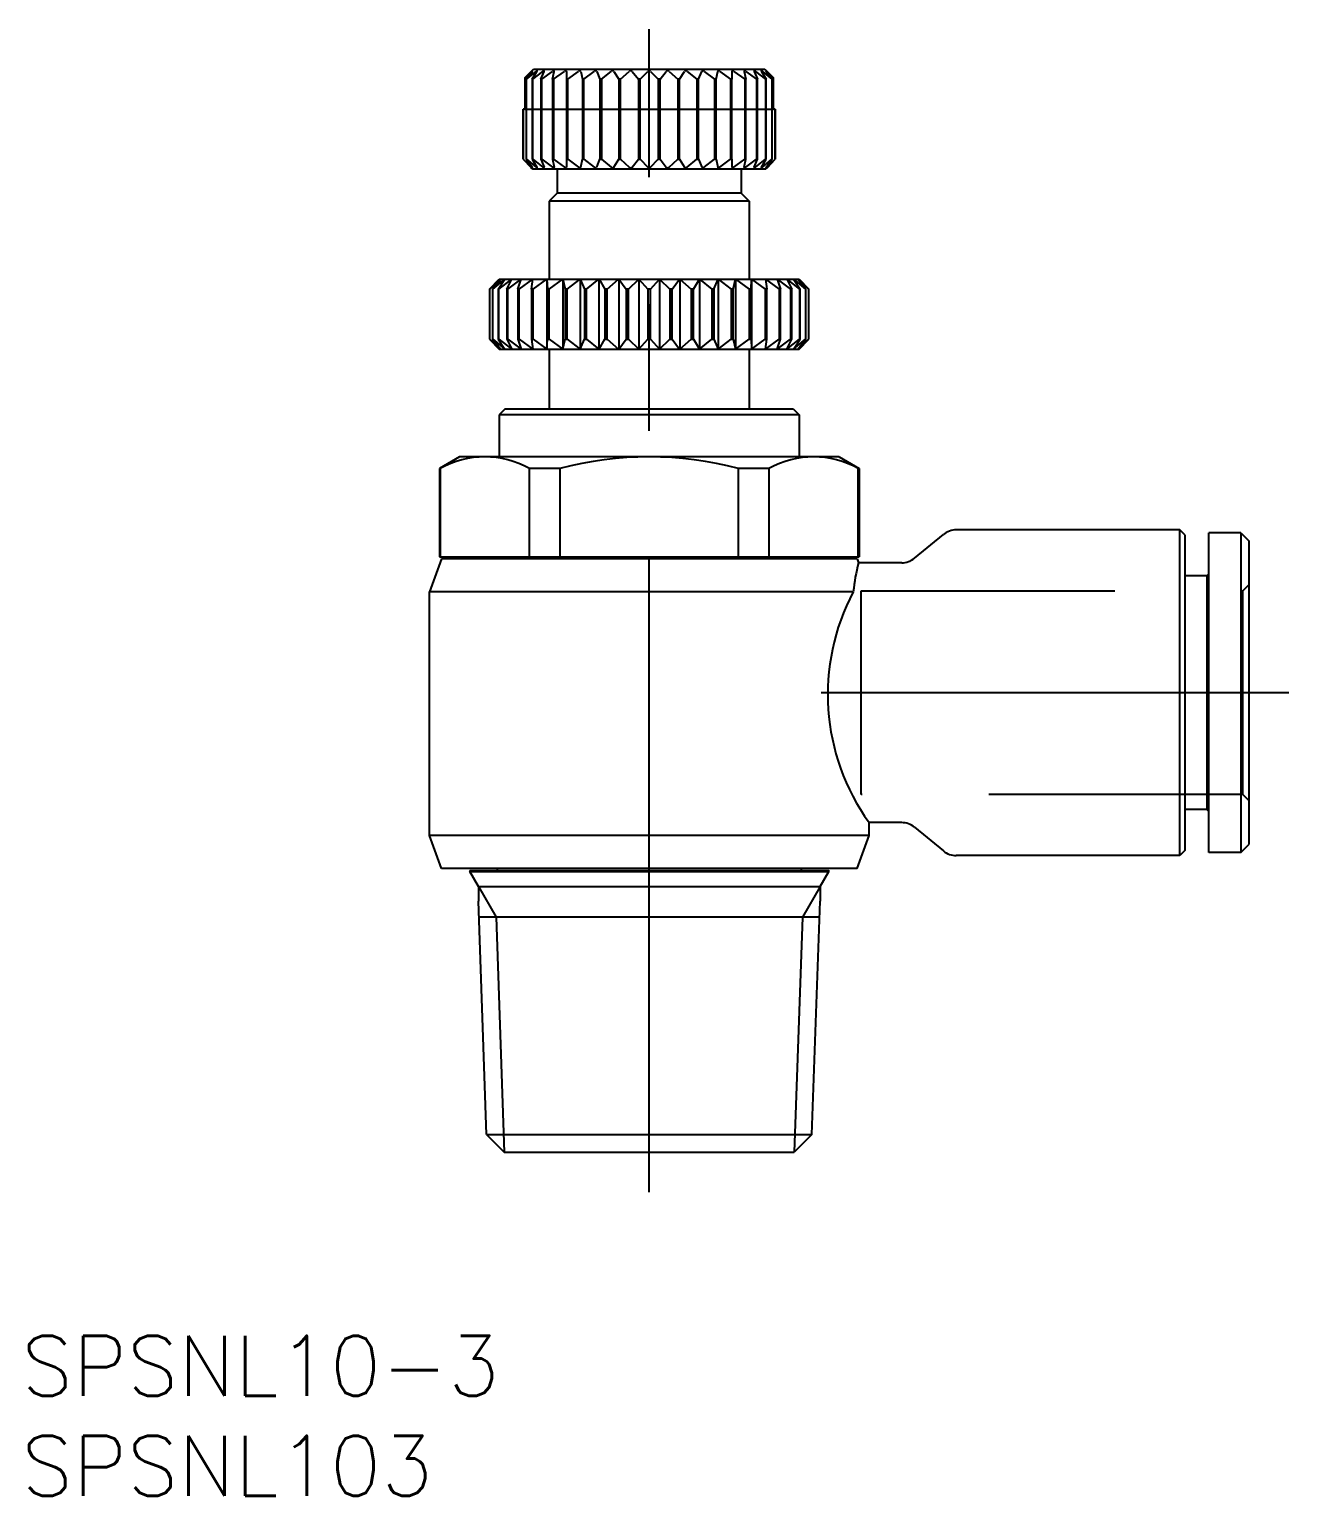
# Model space of a CAD drawing. Extents: x -94 to 11, y -40 to 33.
# Drawn here: x -94.2 to -31.2, y -40.2 to 33.2 of the extents above; entities that cross this region are included whole.
import ezdxf

# ---------------------------------------------------------------- set-up
doc = ezdxf.new("R2010")
doc.units = 0
doc.linetypes.add('CENTER', pattern=[50.8, 31.75, -6.35, 6.35, -6.35])
doc.linetypes.add('DASHED', pattern=[19.05, 12.7, -6.35])
doc.layers.get('0').update_dxf_attribs({"linetype": 'CONTINUOUS'})
doc.layers.add('CENTER', color=1, linetype='CENTER')
doc.styles.get("Standard").update_dxf_attribs({"font": 'txt.shx', "height": 3, "bigfont": 'bigfont.shx'})

# ---------------------------------------------------------------- blocks, each defined once
blk = doc.blocks.new('*U2')
at = {"color": 7, "linetype": 'CONTINUOUS'}
blk.add_text('SPSNL103', height=3, dxfattribs=at).set_placement((-94.575, -40.185))
blk = doc.blocks.new('*U3')
at = {"color": 7, "linetype": 'CONTINUOUS'}
blk.add_text('SPSNL10-3', height=3, dxfattribs=at).set_placement((-94.575, -35.185))

msp = doc.modelspace()

# ---------------------------------------------------------------- linework, layer by layer
at = {"color": 7, "linetype": 'CONTINUOUS'}
for p, q in [((-69.394, 30.775), (-69.039, 31.096)), ((-69.393, 30.774), (-68.965, 31.2)), ((-69.333, 30.701), (-69.018, 31.096)), ((-69.311, 30.701), (-68.833, 31.096)), ((-69.033, 30.7), (-68.789, 31.096)), ((-68.998, 30.701), (-68.487, 31.096)), ((-68.965, 31.2), (-57.377, 31.2)), ((-68.589, 30.7), (-68.423, 31.096)), ((-68.541, 30.701), (-68.011, 31.097)), ((-68.011, 30.7), (-67.927, 31.095)), ((-67.952, 30.701), (-67.415, 31.097)), ((-67.314, 31.095), (-67.314, 30.7)), ((-67.245, 30.701), (-66.715, 31.097)), ((-66.599, 31.095), (-66.515, 30.7)), ((-66.438, 30.701), (-65.927, 31.096)), ((-65.799, 31.096), (-65.634, 30.7)), ((-65.55, 30.701), (-65.072, 31.096)), ((-64.935, 31.096), (-64.692, 30.7)), ((-64.604, 30.701), (-64.17, 31.096)), ((-64.028, 31.096), (-63.713, 30.701)), ((-63.623, 30.701), (-63.243, 31.096)), ((-63.1, 31.096), (-62.72, 30.701)), ((-62.63, 30.701), (-62.315, 31.096)), ((-62.173, 31.096), (-61.739, 30.701)), ((-61.651, 30.7), (-61.407, 31.096)), ((-61.271, 31.096), (-60.793, 30.701)), ((-60.709, 30.7), (-60.543, 31.096)), ((-60.416, 31.096), (-59.905, 30.701)), ((-59.828, 30.7), (-59.744, 31.095)), ((-59.628, 31.097), (-59.098, 30.701)), ((-59.029, 31.095), (-59.029, 30.7)), ((-58.928, 31.097), (-58.391, 30.701)), ((-58.416, 31.095), (-58.332, 30.7)), ((-58.332, 31.097), (-57.802, 30.701)), ((-57.92, 31.096), (-57.754, 30.7)), ((-57.855, 31.096), (-57.345, 30.701)), ((-57.553, 31.096), (-57.31, 30.7)), ((-57.509, 31.096), (-57.031, 30.701)), ((-57.377, 31.2), (-56.949, 30.774)), ((-57.325, 31.096), (-57.01, 30.701)), ((-57.303, 31.096), (-56.949, 30.775)), ((-69.393, 30.774), (-69.393, 29.2)), ((-69.311, 30.7), (-69.332, 30.7)), ((-69.332, 30.7), (-69.332, 26.7)), ((-69.311, 26.7), (-69.311, 30.7)), ((-68.997, 30.7), (-69.032, 30.7)), ((-69.032, 30.7), (-69.032, 26.7)), ((-68.997, 26.7), (-68.997, 30.7)), ((-68.54, 30.7), (-68.588, 30.7)), ((-68.588, 30.7), (-68.588, 26.7)), ((-68.54, 26.7), (-68.54, 30.7)), ((-67.951, 30.7), (-68.011, 30.7)), ((-68.011, 30.7), (-68.011, 26.7)), ((-67.951, 26.7), (-67.951, 30.7)), ((-67.244, 30.7), (-67.314, 30.7)), ((-67.314, 30.7), (-67.314, 26.7)), ((-67.244, 26.7), (-67.244, 30.7)), ((-66.437, 30.7), (-66.515, 30.7)), ((-66.515, 30.7), (-66.515, 26.7)), ((-66.437, 26.7), (-66.437, 30.7)), ((-65.549, 30.7), (-65.634, 30.7)), ((-65.634, 30.7), (-65.634, 26.7)), ((-65.549, 26.7), (-65.549, 30.7)), ((-64.603, 30.7), (-64.693, 30.7)), ((-64.693, 30.7), (-64.693, 26.7)), ((-64.603, 26.7), (-64.603, 30.7)), ((-63.622, 30.7), (-63.713, 30.7)), ((-63.713, 30.7), (-63.713, 26.7)), ((-63.622, 26.7), (-63.622, 30.7)), ((-62.629, 30.7), (-62.721, 30.7)), ((-62.721, 30.7), (-62.721, 26.7)), ((-62.629, 26.7), (-62.629, 30.7)), ((-61.65, 30.7), (-61.74, 30.7)), ((-61.74, 30.7), (-61.74, 26.7)), ((-61.65, 26.7), (-61.65, 30.7)), ((-60.708, 30.7), (-60.793, 30.7)), ((-60.793, 30.7), (-60.793, 26.7)), ((-60.708, 26.7), (-60.708, 30.7)), ((-59.827, 30.7), (-59.906, 30.7)), ((-59.906, 30.7), (-59.906, 26.7)), ((-59.827, 26.7), (-59.827, 30.7)), ((-59.029, 30.7), (-59.099, 30.7)), ((-59.099, 30.7), (-59.099, 26.7)), ((-59.029, 26.7), (-59.029, 30.7)), ((-58.332, 30.7), (-58.392, 30.7)), ((-58.392, 30.7), (-58.392, 26.7)), ((-58.332, 26.7), (-58.332, 30.7)), ((-57.754, 30.7), (-57.803, 30.7)), ((-57.803, 30.7), (-57.803, 26.7)), ((-57.754, 26.7), (-57.754, 30.7)), ((-57.31, 30.7), (-57.346, 30.7)), ((-57.346, 30.7), (-57.346, 26.7)), ((-57.31, 26.7), (-57.31, 30.7)), ((-57.011, 30.7), (-57.032, 30.7)), ((-57.032, 30.7), (-57.032, 26.7)), ((-57.011, 26.7), (-57.011, 30.7)), ((-56.949, 29.2), (-56.949, 30.774)), ((-69.48, 29.2), (-69.48, 26.7)), ((-69.48, 29.2), (-69.473, 29.2)), ((-69.473, 26.7), (-69.473, 29.2)), ((-69.393, 29.2), (-69.473, 29.2)), ((-56.87, 29.2), (-56.949, 29.2)), ((-56.87, 29.2), (-56.87, 26.7)), ((-56.87, 29.2), (-56.862, 29.2)), ((-56.862, 26.7), (-56.862, 29.2)), ((-69.481, 26.699), (-69.102, 26.304)), ((-69.48, 26.7), (-69.473, 26.7)), ((-69.474, 26.699), (-69.04, 26.304)), ((-69.333, 26.699), (-69.018, 26.304)), ((-69.332, 26.7), (-69.311, 26.7)), ((-69.311, 26.699), (-68.833, 26.304)), ((-69.033, 26.7), (-68.789, 26.304)), ((-69.032, 26.7), (-68.997, 26.7)), ((-68.998, 26.699), (-68.487, 26.304)), ((-68.589, 26.7), (-68.423, 26.304)), ((-68.588, 26.7), (-68.54, 26.7)), ((-68.541, 26.699), (-68.011, 26.303)), ((-68.011, 26.7), (-67.951, 26.7)), ((-68.011, 26.7), (-67.927, 26.305)), ((-67.952, 26.699), (-67.415, 26.303)), ((-67.314, 26.7), (-67.244, 26.7)), ((-67.314, 26.7), (-67.314, 26.305)), ((-67.245, 26.699), (-66.715, 26.303)), ((-66.599, 26.305), (-66.515, 26.7)), ((-66.515, 26.7), (-66.437, 26.7)), ((-66.438, 26.699), (-65.927, 26.304)), ((-65.799, 26.304), (-65.634, 26.7)), ((-65.634, 26.7), (-65.549, 26.7)), ((-65.55, 26.699), (-65.072, 26.304)), ((-64.935, 26.304), (-64.692, 26.7)), ((-64.693, 26.7), (-64.603, 26.7)), ((-64.604, 26.699), (-64.17, 26.304)), ((-64.028, 26.304), (-63.713, 26.699)), ((-63.713, 26.7), (-63.622, 26.7)), ((-63.623, 26.699), (-63.243, 26.304)), ((-63.1, 26.304), (-62.72, 26.699)), ((-62.721, 26.7), (-62.629, 26.7)), ((-62.63, 26.699), (-62.315, 26.304)), ((-62.173, 26.304), (-61.739, 26.699)), ((-61.74, 26.7), (-61.65, 26.7)), ((-61.651, 26.7), (-61.407, 26.304)), ((-61.271, 26.304), (-60.793, 26.699)), ((-60.793, 26.7), (-60.708, 26.7)), ((-60.709, 26.7), (-60.543, 26.304)), ((-60.416, 26.304), (-59.905, 26.699)), ((-59.906, 26.7), (-59.827, 26.7)), ((-59.828, 26.7), (-59.744, 26.305)), ((-59.628, 26.303), (-59.098, 26.699)), ((-59.099, 26.7), (-59.029, 26.7)), ((-59.029, 26.7), (-59.029, 26.305)), ((-58.928, 26.303), (-58.391, 26.699)), ((-58.416, 26.305), (-58.332, 26.7)), ((-58.392, 26.7), (-58.332, 26.7)), ((-58.332, 26.303), (-57.802, 26.699)), ((-57.92, 26.304), (-57.754, 26.7)), ((-57.855, 26.304), (-57.345, 26.699)), ((-57.803, 26.7), (-57.754, 26.7)), ((-57.553, 26.304), (-57.31, 26.7)), ((-57.509, 26.304), (-57.031, 26.699)), ((-57.346, 26.7), (-57.31, 26.7)), ((-57.325, 26.304), (-57.01, 26.699)), ((-57.303, 26.304), (-56.869, 26.699)), ((-57.242, 26.305), (-56.862, 26.699)), ((-57.032, 26.7), (-57.011, 26.7)), ((-56.87, 26.7), (-56.862, 26.7)), ((-69.102, 26.304), (-69.071, 26.275)), ((-68.996, 26.2), (-69.071, 26.275)), ((-57.346, 26.2), (-68.996, 26.2)), ((-67.771, 26.2), (-67.771, 25)), ((-58.571, 26.2), (-58.571, 25)), ((-57.346, 26.2), (-57.271, 26.275)), ((-57.271, 26.275), (-57.242, 26.305)), ((-67.771, 25), (-68.171, 24.6)), ((-58.571, 25), (-67.771, 25)), ((-58.571, 25), (-58.171, 24.6)), ((-58.171, 24.6), (-68.171, 24.6)), ((-68.171, 24.6), (-68.171, 20.7)), ((-58.171, 24.6), (-58.171, 20.7)), ((-71.158, 20.201), (-70.673, 20.701)), ((-71.149, 20.201), (-70.603, 20.701)), ((-71.017, 20.201), (-70.603, 20.701)), ((-70.993, 20.201), (-70.394, 20.701)), ((-70.731, 20.201), (-70.394, 20.701)), ((-70.69, 20.201), (-70.052, 20.702)), ((-70.674, 20.7), (-55.669, 20.7)), ((-70.303, 20.2), (-70.051, 20.701)), ((-70.247, 20.201), (-69.581, 20.702)), ((-69.743, 20.2), (-69.58, 20.7)), ((-69.673, 20.201), (-68.99, 20.702)), ((-69.06, 20.2), (-68.99, 20.7)), ((-68.977, 20.201), (-68.292, 20.702)), ((-68.29, 20.7), (-68.29, 17.2)), ((-68.29, 20.7), (-68.267, 20.2)), ((-68.174, 20.201), (-67.498, 20.702)), ((-67.496, 20.7), (-67.496, 17.2)), ((-67.496, 20.7), (-67.379, 20.2)), ((-67.277, 20.201), (-66.623, 20.702)), ((-66.622, 20.7), (-66.622, 17.2)), ((-66.621, 20.7), (-66.413, 20.2)), ((-66.304, 20.201), (-65.684, 20.702)), ((-65.683, 20.7), (-65.683, 17.2)), ((-65.682, 20.701), (-65.387, 20.201)), ((-65.272, 20.201), (-64.699, 20.701)), ((-64.697, 20.7), (-64.697, 17.2)), ((-64.696, 20.701), (-64.32, 20.201)), ((-64.202, 20.201), (-63.684, 20.701)), ((-63.683, 20.7), (-63.683, 17.2)), ((-63.682, 20.701), (-63.231, 20.201)), ((-63.112, 20.201), (-62.661, 20.701)), ((-62.66, 20.7), (-62.66, 17.2)), ((-62.658, 20.701), (-62.141, 20.201)), ((-62.023, 20.201), (-61.647, 20.701)), ((-61.645, 20.7), (-61.645, 17.2)), ((-61.644, 20.701), (-61.07, 20.201)), ((-60.955, 20.201), (-60.661, 20.701)), ((-60.66, 20.7), (-60.66, 17.2)), ((-60.659, 20.702), (-60.039, 20.201)), ((-59.929, 20.2), (-59.722, 20.7)), ((-59.721, 20.7), (-59.721, 17.2)), ((-59.72, 20.702), (-59.066, 20.201)), ((-58.963, 20.2), (-58.847, 20.7)), ((-58.846, 20.7), (-58.846, 17.2)), ((-58.845, 20.702), (-58.169, 20.201)), ((-58.076, 20.2), (-58.052, 20.7)), ((-58.052, 20.7), (-58.052, 17.2)), ((-58.051, 20.702), (-57.365, 20.201)), ((-57.353, 20.7), (-57.283, 20.2)), ((-57.352, 20.702), (-56.67, 20.201)), ((-56.762, 20.702), (-56.095, 20.201)), ((-56.762, 20.7), (-56.6, 20.2)), ((-56.291, 20.702), (-55.653, 20.201)), ((-56.291, 20.701), (-56.04, 20.2)), ((-55.948, 20.701), (-55.35, 20.201)), ((-55.948, 20.701), (-55.612, 20.201)), ((-55.74, 20.701), (-55.193, 20.201)), ((-55.74, 20.701), (-55.325, 20.201)), ((-55.67, 20.701), (-55.185, 20.201)), ((-71.157, 20.2), (-71.157, 17.7)), ((-71.148, 20.2), (-71.157, 20.2)), ((-71.148, 17.7), (-71.148, 20.2)), ((-71.016, 20.2), (-71.016, 17.7)), ((-70.991, 20.2), (-71.016, 20.2)), ((-70.991, 17.7), (-70.991, 20.2)), ((-70.73, 20.2), (-70.73, 17.7)), ((-70.689, 20.2), (-70.73, 20.2)), ((-70.689, 17.7), (-70.689, 20.2)), ((-70.302, 20.2), (-70.302, 17.7)), ((-70.246, 20.2), (-70.302, 20.2)), ((-70.246, 17.7), (-70.246, 20.2)), ((-69.742, 20.2), (-69.742, 17.7)), ((-69.672, 20.2), (-69.742, 20.2)), ((-69.672, 17.7), (-69.672, 20.2)), ((-69.059, 20.2), (-69.059, 17.7)), ((-68.976, 20.2), (-69.059, 20.2)), ((-68.976, 17.7), (-68.976, 20.2)), ((-68.267, 20.2), (-68.267, 17.7)), ((-68.173, 20.2), (-68.267, 20.2)), ((-68.173, 17.7), (-68.173, 20.2)), ((-67.38, 20.2), (-67.38, 17.7)), ((-67.276, 20.2), (-67.38, 20.2)), ((-67.276, 17.7), (-67.276, 20.2)), ((-66.414, 20.2), (-66.414, 17.7)), ((-66.303, 20.2), (-66.414, 20.2)), ((-66.303, 17.7), (-66.303, 20.2)), ((-65.388, 20.2), (-65.388, 17.7)), ((-65.271, 20.2), (-65.388, 20.2)), ((-65.271, 17.7), (-65.271, 20.2)), ((-64.2, 20.2), (-64.321, 20.2)), ((-64.321, 20.2), (-64.321, 17.7)), ((-64.2, 17.7), (-64.2, 20.2)), ((-63.232, 20.2), (-63.232, 17.7)), ((-63.111, 20.2), (-63.232, 20.2)), ((-63.111, 17.7), (-63.111, 20.2)), ((-62.142, 20.2), (-62.142, 17.7)), ((-62.022, 20.2), (-62.142, 20.2)), ((-62.022, 17.7), (-62.022, 20.2)), ((-61.072, 20.2), (-61.072, 17.7)), ((-60.954, 20.2), (-61.072, 20.2)), ((-60.954, 17.7), (-60.954, 20.2)), ((-60.04, 20.2), (-60.04, 17.7)), ((-59.928, 20.2), (-60.04, 20.2)), ((-59.928, 17.7), (-59.928, 20.2)), ((-59.067, 20.2), (-59.067, 17.7)), ((-58.963, 20.2), (-59.067, 20.2)), ((-58.963, 17.7), (-58.963, 20.2)), ((-58.17, 20.2), (-58.17, 17.7)), ((-58.076, 20.2), (-58.17, 20.2)), ((-58.076, 17.7), (-58.076, 20.2)), ((-57.366, 20.2), (-57.366, 17.7)), ((-57.283, 20.2), (-57.366, 20.2)), ((-57.283, 17.7), (-57.283, 20.2)), ((-56.671, 20.2), (-56.671, 17.7)), ((-56.601, 20.2), (-56.671, 20.2)), ((-56.601, 17.7), (-56.601, 20.2)), ((-56.096, 20.2), (-56.096, 17.7)), ((-56.04, 20.2), (-56.096, 20.2)), ((-56.04, 17.7), (-56.04, 20.2)), ((-55.654, 20.2), (-55.654, 17.7)), ((-55.613, 20.2), (-55.654, 20.2)), ((-55.613, 17.7), (-55.613, 20.2)), ((-55.351, 20.2), (-55.351, 17.7)), ((-55.327, 20.2), (-55.351, 20.2)), ((-55.327, 17.7), (-55.327, 20.2)), ((-55.194, 20.2), (-55.194, 17.7)), ((-55.186, 20.2), (-55.194, 20.2)), ((-55.186, 17.7), (-55.186, 20.2)), ((-71.158, 17.699), (-70.673, 17.199)), ((-71.157, 17.7), (-71.148, 17.7)), ((-71.149, 17.699), (-70.603, 17.199)), ((-71.017, 17.699), (-70.603, 17.199)), ((-71.016, 17.7), (-70.991, 17.7)), ((-70.993, 17.699), (-70.394, 17.199)), ((-70.731, 17.699), (-70.394, 17.199)), ((-70.73, 17.7), (-70.689, 17.7)), ((-70.69, 17.699), (-70.052, 17.198)), ((-70.303, 17.7), (-70.051, 17.199)), ((-70.302, 17.7), (-70.246, 17.7)), ((-70.247, 17.699), (-69.581, 17.198)), ((-69.743, 17.7), (-69.58, 17.2)), ((-69.742, 17.7), (-69.672, 17.7)), ((-69.673, 17.699), (-68.99, 17.198)), ((-69.06, 17.7), (-68.99, 17.2)), ((-69.059, 17.7), (-68.976, 17.7)), ((-68.977, 17.699), (-68.292, 17.198)), ((-68.29, 17.2), (-68.267, 17.7)), ((-68.267, 17.7), (-68.173, 17.7)), ((-68.174, 17.699), (-67.498, 17.198)), ((-67.496, 17.2), (-67.379, 17.7)), ((-67.38, 17.7), (-67.276, 17.7)), ((-67.277, 17.699), (-66.623, 17.198)), ((-66.621, 17.2), (-66.413, 17.7)), ((-66.414, 17.7), (-66.303, 17.7)), ((-66.304, 17.699), (-65.684, 17.198)), ((-65.682, 17.199), (-65.387, 17.699)), ((-65.388, 17.7), (-65.271, 17.7)), ((-65.272, 17.699), (-64.699, 17.199)), ((-64.696, 17.199), (-64.32, 17.699)), ((-64.321, 17.7), (-64.2, 17.7)), ((-64.202, 17.699), (-63.684, 17.199)), ((-63.682, 17.199), (-63.231, 17.699)), ((-63.232, 17.7), (-63.111, 17.7)), ((-63.112, 17.699), (-62.661, 17.199)), ((-62.658, 17.199), (-62.141, 17.699)), ((-62.142, 17.7), (-62.022, 17.7)), ((-62.023, 17.699), (-61.647, 17.199)), ((-61.644, 17.199), (-61.07, 17.699)), ((-61.072, 17.7), (-60.954, 17.7)), ((-60.955, 17.699), (-60.661, 17.199)), ((-60.659, 17.198), (-60.039, 17.699)), ((-60.04, 17.7), (-59.928, 17.7)), ((-59.929, 17.7), (-59.722, 17.2)), ((-59.72, 17.198), (-59.066, 17.699)), ((-59.067, 17.7), (-58.963, 17.7)), ((-58.963, 17.7), (-58.847, 17.2)), ((-58.845, 17.198), (-58.169, 17.699)), ((-58.17, 17.7), (-58.076, 17.7)), ((-58.076, 17.7), (-58.052, 17.2)), ((-58.051, 17.198), (-57.365, 17.699)), ((-57.366, 17.7), (-57.283, 17.7)), ((-57.353, 17.2), (-57.283, 17.7)), ((-57.352, 17.198), (-56.67, 17.699)), ((-56.762, 17.2), (-56.6, 17.7)), ((-56.762, 17.198), (-56.095, 17.699)), ((-56.671, 17.7), (-56.601, 17.7)), ((-56.291, 17.199), (-56.04, 17.7)), ((-56.291, 17.198), (-55.653, 17.699)), ((-56.096, 17.7), (-56.04, 17.7)), ((-55.948, 17.199), (-55.35, 17.699)), ((-55.948, 17.199), (-55.612, 17.699)), ((-55.74, 17.199), (-55.193, 17.699)), ((-55.74, 17.199), (-55.325, 17.699)), ((-55.67, 17.199), (-55.185, 17.699)), ((-55.654, 17.7), (-55.613, 17.7)), ((-55.351, 17.7), (-55.327, 17.7)), ((-55.194, 17.7), (-55.186, 17.7)), ((-70.674, 17.198), (-55.669, 17.198)), ((-68.171, 17.2), (-68.171, 14.2)), ((-58.171, 17.2), (-58.171, 14.2)), ((-70.371, 14.2), (-70.671, 13.9)), ((-70.371, 14.2), (-55.971, 14.2)), ((-55.971, 14.2), (-55.671, 13.9)), ((-55.671, 13.9), (-70.671, 13.9)), ((-70.671, 13.9), (-70.671, 11.8)), ((-55.671, 13.9), (-55.671, 11.8)), ((-72.671, 11.8), (-73.671, 11.223)), ((-71.399, 11.8), (-72.671, 11.8)), ((-63.171, 11.8), (-71.399, 11.8)), ((-54.944, 11.8), (-63.171, 11.8)), ((-53.671, 11.8), (-54.944, 11.8)), ((-53.671, 11.8), (-52.671, 11.223)), ((-73.671, 11.223), (-73.671, 6.8)), ((-73.635, 11.223), (-73.671, 11.223)), ((-73.635, 11.223), (-73.635, 6.8)), ((-69.163, 6.8), (-69.163, 11.223)), ((-67.643, 11.223), (-69.163, 11.223)), ((-67.643, 11.223), (-67.643, 6.8)), ((-58.699, 6.8), (-58.699, 11.223)), ((-57.18, 11.223), (-58.699, 11.223)), ((-57.18, 11.223), (-57.18, 6.8)), ((-52.708, 6.8), (-52.708, 11.223)), ((-52.671, 11.223), (-52.708, 11.223)), ((-52.671, 11.223), (-52.671, 6.8)), ((-36.621, 8.15), (-47.812, 8.15)), ((-36.621, -8.15), (-36.621, 8.15)), ((-36.371, 7.9), (-36.621, 8.15)), ((-49.894, 6.729), (-48.448, 7.921)), ((-36.371, 7.9), (-36.371, -7.9)), ((-35.171, -8), (-35.171, 8)), ((-33.571, 8), (-35.171, 8)), ((-33.571, 8), (-33.571, -8)), ((-33.571, 8), (-33.171, 7.6)), ((-33.171, 7.6), (-33.171, -7.6)), ((-73.571, 6.7), (-74.171, 5.052)), ((-73.671, 6.8), (-73.635, 6.8)), ((-73.635, 6.8), (-69.163, 6.8)), ((-52.771, 6.7), (-73.571, 6.7)), ((-70.771, 6.8), (-70.771, 6.7)), ((-69.163, 6.8), (-67.643, 6.8)), ((-67.643, 6.8), (-58.699, 6.8)), ((-58.699, 6.8), (-57.18, 6.8)), ((-57.18, 6.8), (-52.708, 6.8)), ((-55.571, 6.8), (-55.571, 6.7)), ((-52.771, 6.7), (-52.699, 6.5)), ((-52.708, 6.8), (-52.671, 6.8)), ((-50.531, 6.5), (-52.699, 6.5)), ((-35.271, 5.85), (-35.171, 5.95)), ((-35.271, 5.85), (-36.371, 5.85)), ((-35.271, 5.85), (-35.271, -5.85)), ((-74.171, -7.152), (-74.171, 5.052)), ((-52.96, 5.052), (-74.171, 5.052)), ((-35.271, -5.85), (-36.371, -5.85)), ((-35.271, -5.85), (-35.171, -5.95)), ((-50.531, -6.5), (-52.171, -6.5)), ((-52.171, -7.152), (-52.171, -6.5)), ((-52.171, -7.152), (-74.171, -7.152)), ((-73.571, -8.8), (-74.171, -7.152)), ((-52.771, -8.8), (-52.171, -7.152)), ((-49.894, -6.729), (-48.448, -7.921)), ((-36.371, -7.9), (-36.621, -8.15)), ((-33.571, -8), (-35.171, -8)), ((-33.571, -8), (-33.171, -7.6)), ((-52.771, -8.8), (-73.571, -8.8)), ((-70.771, -8.8), (-70.771, -8.9)), ((-55.571, -8.8), (-55.571, -8.9)), ((-36.621, -8.15), (-47.812, -8.15)), ((-72.153, -8.9), (-54.19, -8.9)), ((-72.153, -8.9), (-72.153, -8.95)), ((-72.153, -8.95), (-54.19, -8.95)), ((-71.72, -9.7), (-72.153, -8.95)), ((-54.623, -9.7), (-54.19, -8.95)), ((-54.19, -8.9), (-54.19, -8.95)), ((-71.72, -9.7), (-54.623, -9.7)), ((-71.72, -9.7), (-71.72, -10.431)), ((-54.623, -9.7), (-54.623, -10.431)), ((-71.312, -22.113), (-71.72, -10.431)), ((-55.031, -22.113), (-54.623, -10.431)), ((-54.651, -11.231), (-71.688, -11.231)), ((-71.312, -22.113), (-55.031, -22.113)), ((-71.312, -22.113), (-70.425, -23)), ((-55.031, -22.113), (-55.918, -23)), ((-70.425, -23), (-55.918, -23))]:
    msp.add_line(p, q, dxfattribs=at)
at = {"color": 3, "linetype": 'DASHED'}
for p, q in [((-69.393, 29.2), (-56.949, 29.2)), ((-33.471, 5.1), (-33.171, 5.4)), ((-52.571, -5.1), (-52.571, 5.1)), ((-52.571, 5.1), (-33.471, 5.1)), ((-33.471, -5.1), (-33.471, 5.1)), ((-33.471, -5.1), (-52.571, -5.1)), ((-33.171, -5.4), (-33.471, -5.1))]:
    msp.add_line(p, q, dxfattribs=at)
at = {"color": 3, "linetype": 'CONTINUOUS'}
for p, q in [((-71.72, -9.7), (-70.836, -11.231)), ((-54.623, -9.7), (-55.507, -11.231)), ((-70.836, -11.231), (-70.425, -23)), ((-55.507, -11.231), (-55.918, -23))]:
    msp.add_line(p, q, dxfattribs=at)
at = {"color": 7, "linetype": 'CONTINUOUS'}
for centre, radius, start, end in [((-68.865, 30.899), 0.263, 121.0611, 131.60497), ((-69.071, 31.156), 0.0806, 311.61608, 335.77559), ((-68.999, 31.122), 0.003, 72.81795, 119.58642), ((-68.999, 31.124), 0.00167, 346.06719, 48.40089), ((-68.728, 30.975), 0.16, 111.70376, 130.79225), ((-68.83, 31.131), 0.0533, 319.07, 347.24835), ((-68.783, 31.114), 0.0106, 75.28896, 115.41052), ((-68.783, 31.12), 0.00569, 351.76073, 59.64778), ((-68.382, 30.957), 0.174, 106.01869, 127.03291), ((-68.428, 31.115), 0.01, 6.00215, 107.30412), ((-68.453, 31.114), 0.0351, 327.54964, 3.16471), ((-67.939, 31.021), 0.104, 92.38102, 133.4558), ((-67.946, 31.104), 0.0206, 333.82626, 83.90367), ((-67.331, 30.988), 0.137, 93.27505, 127.56841), ((-67.34, 31.098), 0.0266, 353.5546, 86.99195), ((-66.638, 31.004), 0.12, 84.43675, 129.61097), ((-66.635, 31.088), 0.037, 12.22877, 76.60147), ((-65.864, 31.045), 0.0816, 38.11978, 141.0701), ((-65.004, 31.033), 0.0928, 42.52123, 136.97201), ((-64.099, 31.023), 0.102, 45.69009, 134.07038), ((-63.171, 31.021), 0.104, 46.22539, 133.77461), ((-62.243, 31.024), 0.101, 45.77171, 134.66726), ((-61.339, 31.033), 0.0928, 43.02799, 137.47877), ((-60.479, 31.045), 0.0816, 38.9299, 141.88022), ((-59.708, 31.088), 0.037, 103.39853, 167.77123), ((-59.705, 31.004), 0.12, 50.38903, 95.56325), ((-59.002, 31.098), 0.0266, 93.00805, 186.4454), ((-59.012, 30.988), 0.137, 52.43159, 86.72495), ((-58.397, 31.104), 0.0206, 96.09633, 206.17374), ((-58.404, 31.021), 0.104, 46.5442, 87.61898), ((-57.915, 31.115), 0.01, 72.69588, 173.99785), ((-57.89, 31.114), 0.0351, 176.83529, 212.45036), ((-57.96, 30.957), 0.174, 52.96709, 73.98131), ((-57.559, 31.12), 0.00569, 120.35222, 188.23927), ((-57.513, 31.131), 0.0533, 192.75165, 220.93), ((-57.559, 31.114), 0.0106, 64.58948, 104.71104), ((-57.615, 30.974), 0.161, 48.90359, 68.26943), ((-57.344, 31.122), 0.003, 60.41358, 107.18205), ((-57.344, 31.124), 0.00167, 131.59911, 193.93281), ((-57.272, 31.156), 0.0806, 204.22441, 228.38392), ((-57.478, 30.899), 0.263, 48.39503, 58.9389), ((-68.827, 26.558), 0.332, 230.03417, 238.39109), ((-69.071, 26.244), 0.0806, 24.22441, 48.38392), ((-68.999, 26.278), 0.003, 240.41358, 287.18205), ((-68.999, 26.276), 0.00167, 311.59911, 13.93281), ((-68.728, 26.425), 0.16, 229.20775, 248.29624), ((-68.83, 26.269), 0.0533, 12.75165, 40.93), ((-68.783, 26.286), 0.0106, 244.58948, 284.71104), ((-68.783, 26.28), 0.00569, 300.35222, 8.23927), ((-68.382, 26.443), 0.174, 232.96709, 253.98131), ((-68.428, 26.285), 0.01, 252.69588, 353.99785), ((-68.453, 26.286), 0.0351, 356.83529, 32.45036), ((-67.939, 26.379), 0.104, 226.5442, 267.61898), ((-67.946, 26.296), 0.0206, 276.09633, 26.17374), ((-67.331, 26.412), 0.137, 232.43159, 266.72495), ((-67.34, 26.302), 0.0266, 273.00805, 6.4454), ((-66.638, 26.396), 0.12, 230.38903, 275.56325), ((-66.635, 26.312), 0.037, 283.39853, 347.77123), ((-65.864, 26.355), 0.0816, 218.9299, 321.88022), ((-65.004, 26.367), 0.0928, 223.02799, 317.47877), ((-64.099, 26.377), 0.102, 225.92953, 314.31128), ((-63.171, 26.379), 0.104, 226.21111, 314.13602), ((-62.244, 26.377), 0.102, 225.69009, 314.07037), ((-61.339, 26.367), 0.0928, 222.52123, 316.97201), ((-60.479, 26.355), 0.0816, 218.11978, 321.0701), ((-59.708, 26.312), 0.037, 192.22877, 256.60147), ((-59.705, 26.396), 0.12, 264.43675, 309.61097), ((-59.002, 26.302), 0.0266, 173.5546, 266.99195), ((-59.012, 26.412), 0.137, 273.27505, 307.56841), ((-58.397, 26.296), 0.0206, 153.82626, 263.90367), ((-58.404, 26.379), 0.104, 272.38102, 313.4558), ((-57.89, 26.286), 0.0351, 147.54964, 183.16471), ((-57.915, 26.285), 0.01, 186.00215, 287.30412), ((-57.96, 26.443), 0.174, 286.01869, 307.03291), ((-57.513, 26.269), 0.0533, 139.07, 167.24835), ((-57.559, 26.28), 0.00603, 172.74568, 232.45365), ((-57.559, 26.285), 0.0103, 251.59455, 295.79289), ((-57.614, 26.425), 0.16, 291.70376, 310.79225), ((-57.272, 26.244), 0.0806, 131.61608, 155.77559), ((-57.344, 26.276), 0.00167, 166.06719, 228.40089), ((-57.344, 26.278), 0.003, 252.81795, 299.58642), ((-57.516, 26.558), 0.332, 301.60891, 309.96583), ((-71.399, 7.181), 4.619, 61.04498, 118.95502), ((-63.171, -5.809), 17.609, 75.28767, 104.71233), ((-54.944, 7.181), 4.619, 61.04498, 118.95502), ((-47.812, 7.15), 1, 90, 129.52263), ((-50.531, 7.5), 1, 270, 309.52263), ((-43.017, 4.003), 9.998, 165.53981, 173.98279), ((-43.239, -0.087), 10.996, 152.13835, 215.67485), ((-50.531, -7.5), 1, 50.47737, 90), ((-47.812, -7.15), 1, 230.47737, 270)]:
    msp.add_arc(centre, radius, start, end, dxfattribs=at)
at = {"layer": 'CENTER', "color": 1, "linetype": 'CENTER'}
for p, q in [((-63.171, -25), (-63.171, 33.2)), ((-31.171, 0), (-54.571, 0))]:
    msp.add_line(p, q, dxfattribs=at)

# ---------------------------------------------------------------- block references
at = {"color": 7, "linetype": 'CONTINUOUS'}
for name in ['*U3', '*U2']:
    msp.add_blockref(name, (0, 0), dxfattribs=at)

doc.saveas('drawing.dxf')
